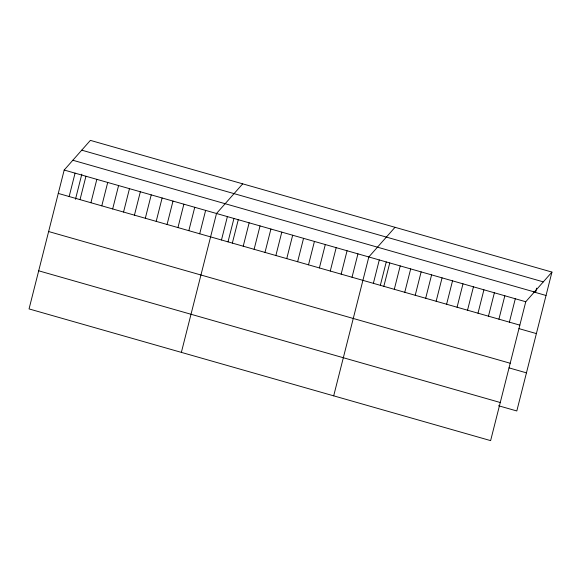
<?xml version="1.0" encoding="UTF-8"?>
<svg xmlns="http://www.w3.org/2000/svg" width="581" height="581" viewBox="0 0 581 581"><rect width="100%" height="100%" fill="white"/><g stroke="black" fill="none" stroke-linecap="round" stroke-linejoin="round"><path stroke-width="0.87" d="M64.193 170.037L29.05 308.918L490.618 440.623L525.761 301.742L551.95 272.082L90.382 140.377L64.193 170.037L525.761 301.742M69.154 196.531L75.072 173.138M75.472 199.283L81.827 174.162M80.033 199.632L85.952 176.246M90.912 202.74L96.831 179.347M101.791 205.841L107.71 182.456M112.67 208.949L118.589 185.557M123.55 212.05L129.469 188.665M134.436 215.159L140.355 191.766M145.315 218.26L151.234 194.867M156.195 221.368L162.114 197.976M167.074 224.469L172.993 201.077M177.953 227.578L183.872 204.185M188.832 230.679L194.751 207.286M199.711 233.787L205.63 210.395M181.366 352.376L216.51 213.496L242.698 183.843M221.47 239.997L227.389 216.604M228.013 241.878L233.932 218.492M232.349 243.098L238.268 219.705M243.228 246.206L249.147 222.814M254.115 249.307L260.034 225.915M264.994 252.415L270.913 229.023M275.873 255.517L281.792 232.124M286.753 258.618L292.671 235.232M297.632 261.726L303.551 238.333M308.511 264.827L314.43 241.442M319.39 267.935L325.309 244.543M330.269 271.036L336.188 247.651M341.149 274.145L347.068 250.752M352.028 277.246L357.947 253.861M333.69 395.843L368.826 256.962L395.015 227.302M373.372 283.339L379.291 259.947M380.33 285.344L386.249 261.958M383.838 286.324L389.757 262.932M394.296 289.309L400.215 265.916M404.761 292.294L410.68 268.901M415.219 295.279L421.138 271.886M425.684 298.264L431.603 274.871M436.149 301.248L442.068 277.856M446.607 304.233L452.526 280.848M457.073 307.218L462.992 283.833M467.531 310.21L473.45 286.818M477.996 313.195L483.915 289.803M488.461 316.18L494.38 292.788M498.919 319.165L504.838 295.773M509.384 322.15L515.303 298.757M535.566 292.49L536.662 288.161M551.95 272.082L516.807 410.963L498.498 405.741M81.739 150.167L543.308 281.872M72.836 160.247L534.404 291.952M533.823 291.989L546.031 295.475M58.274 193.422L519.842 325.135M518.949 328.614L536.386 333.588M48.63 231.536L510.198 363.248M509.014 367.875L526.451 372.857M38.695 270.804L500.263 402.51"/></g></svg>
